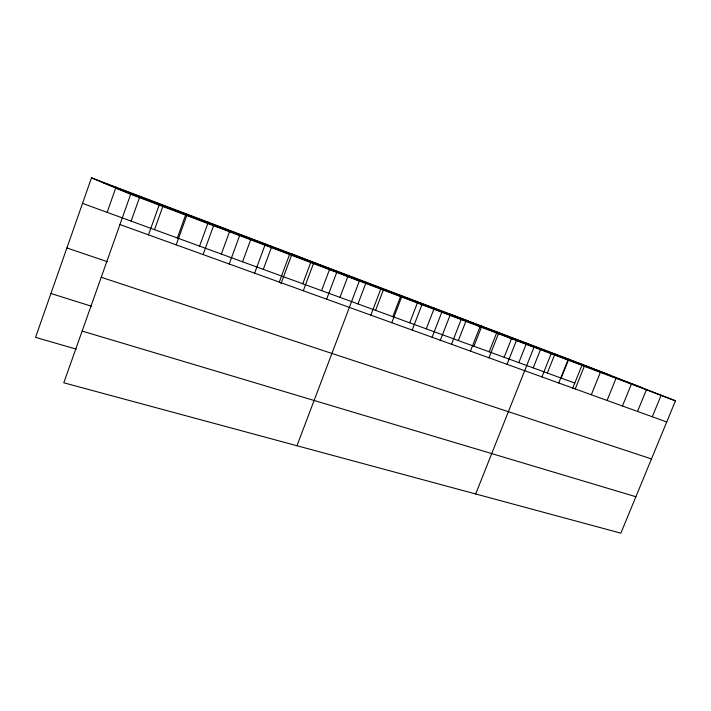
<?xml version="1.0" encoding="UTF-8"?>
<svg xmlns="http://www.w3.org/2000/svg" width="711" height="711" viewBox="0 0 711 711"><rect width="100%" height="100%" fill="white"/><g stroke="black" fill="none" stroke-linecap="round" stroke-linejoin="round"><path stroke-width="1.07" d="M91.488 177.839L130.673 194.29L63.794 382.794L620.854 533.161L675.45 400.826L582.318 364.325L91.488 177.839L35.55 337.361L76.273 349.137M107.13 212.358L116.035 187.162M131.117 221.112L139.596 197.294M148.492 234.852L159.14 205.079M154.518 229.653L162.935 206.146M177.332 237.989L186.069 213.771M176.195 244.851L186.762 215.557M199.604 246.113L208.279 222.214M203.097 254.565L213.584 225.725M221.343 254.049L229.591 231.475M229.226 264.003L239.625 235.599M242.575 261.799L251.134 238.496M254.618 273.166L264.936 245.188M263.31 269.371L271.815 246.353M279.29 282.08L289.528 254.511M280.978 283.725L291.626 255.062M302.779 283.778L310.796 262.323M303.295 290.746L313.453 263.585M321.576 290.639L329.922 268.429M326.642 299.18L336.721 272.402M339.974 297.349L348.257 275.397M296.967 445.735L359.357 280.987L292.008 254.023M357.971 303.926L365.81 283.245M370.84 315.133L380.758 289.101M375.586 310.351L383.38 289.91M392.836 316.653L400.968 295.421M391.779 322.696L401.617 297.011M409.723 322.812L417.419 302.824M412.184 330.064L421.952 304.717M426.271 328.855L434.297 308.085M432.092 337.254L441.789 312.236M440.153 340.765L450.454 314.226L534.005 347.199L475.686 493.976M451.512 344.266L461.137 319.577M458.364 340.569L466.292 320.243M470.469 351.11L480.014 326.731M473.926 346.248L481.809 326.136M489.186 351.821L497.016 331.913M488.964 357.793L498.438 333.717M504.152 357.278L511.929 337.583M507.032 364.308L516.426 340.533M518.817 362.637L526.549 343.137M533.214 367.889L540.493 349.608M541.906 376.91L551.167 353.705M547.328 373.044L554.962 353.936M558.757 382.989L567.947 360.068M561.183 378.101L568.773 359.179M572.719 388.188L582.318 364.325M575.217 388.935L584.344 366.281M591.321 394.747L600.368 372.36M607.061 400.435L616.046 378.305M622.463 405.99L631.386 384.118M637.536 411.438L646.388 389.806M652.289 416.762L661.079 395.378M82.138 331.077L635.892 496.731M50.925 293.519L91.497 306.237M101.229 277.281L651.48 458.924M66.896 247.961L107.308 261.675M119.937 224.543L666.722 421.979M82.529 203.382L574.781 383.06M102.979 182.665L610.545 375.39M116.213 188.219L642.095 387.753M130.673 194.29L675.45 400.826"/></g></svg>
